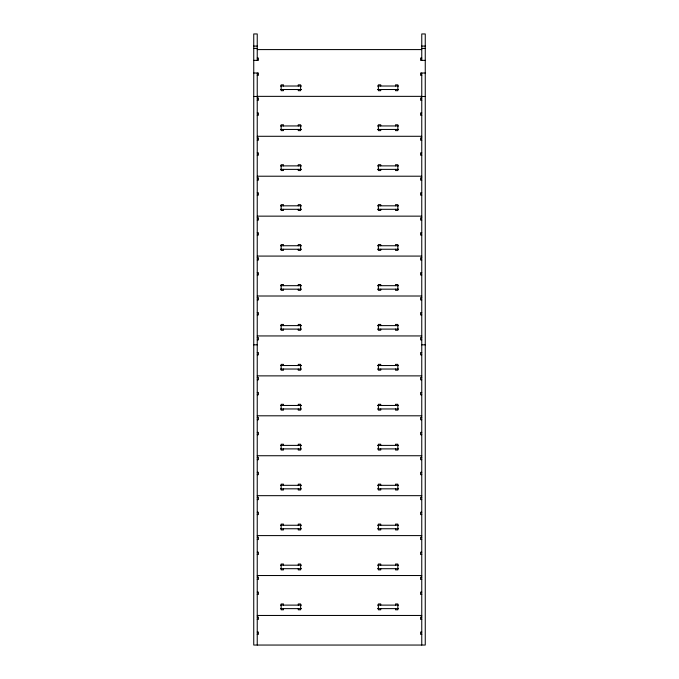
<?xml version="1.0" encoding="UTF-8"?>
<svg xmlns="http://www.w3.org/2000/svg" width="679" height="679" viewBox="0 0 679 679"><rect width="100%" height="100%" fill="white"/><g stroke="black" fill="none" stroke-linecap="round" stroke-linejoin="round"><path stroke-width="1.02" d="M253.742 46.087L257.239 46.087M421.761 46.087L425.258 46.087M253.742 48.421L257.239 48.421M421.761 48.421L425.258 48.421M257.239 49.584L421.761 49.584M257.239 58.029L258.41 58.029L258.41 60.363L253.742 60.363M421.761 58.029L420.59 58.029L420.59 60.363L425.258 60.363M253.742 73.009L258.41 73.009L258.41 75.344L257.239 75.344M425.258 73.009L420.59 73.009L420.59 75.344L421.761 75.344M280.444 86.021L301.535 86.021M377.465 86.021L398.556 86.021M280.444 89.518L301.535 89.518M377.465 89.518L398.556 89.518M257.239 96.359L421.761 96.359M253.742 96.477L257.239 96.477M421.761 96.477L425.258 96.477M257.239 97.963L258.41 97.963L258.41 100.297L257.239 100.297M421.761 97.963L420.59 97.963L420.59 100.297L421.761 100.297M257.239 112.935L258.41 112.935L258.41 115.269L257.239 115.269M421.761 112.935L420.59 112.935L420.59 115.269L421.761 115.269M280.444 125.946L301.535 125.946M377.465 125.946L398.556 125.946M280.444 129.451L301.535 129.451M377.465 129.451L398.556 129.451M257.239 136.292L421.761 136.292M257.239 137.896L258.41 137.896L258.41 140.23L257.239 140.23M421.761 137.896L420.59 137.896L420.59 140.23L421.761 140.23M257.239 152.868L258.41 152.868L258.41 155.202L257.239 155.202M421.761 152.868L420.59 152.868L420.59 155.202L421.761 155.202M280.444 165.88L301.535 165.88M377.465 165.88L398.556 165.88M280.444 169.377L301.535 169.377M377.465 169.377L398.556 169.377M257.239 176.217L421.761 176.217M257.239 177.822L258.41 177.822L258.41 180.156L257.239 180.156M421.761 177.822L420.59 177.822L420.59 180.156L421.761 180.156M257.239 192.802L258.41 192.802L258.41 195.136L257.239 195.136M421.761 192.802L420.59 192.802L420.59 195.136L421.761 195.136M280.444 205.813L301.535 205.813M377.465 205.813L398.556 205.813M280.444 209.31L301.535 209.31M377.465 209.31L398.556 209.31M257.239 216.151L421.761 216.151M257.239 217.755L258.41 217.755L258.41 220.089L257.239 220.089M421.761 217.755L420.59 217.755L420.59 220.089L421.761 220.089M257.239 232.727L258.41 232.727L258.41 235.061L257.239 235.061M421.761 232.727L420.59 232.727L420.59 235.061L421.761 235.061M280.444 245.739L301.535 245.739M377.465 245.739L398.556 245.739M280.444 249.244L301.535 249.244M377.465 249.244L398.556 249.244M257.239 256.085L421.761 256.085M257.239 257.689L258.41 257.689L258.41 260.023L257.239 260.023M421.761 257.689L420.59 257.689L420.59 260.023L421.761 260.023M257.239 272.661L258.41 272.661L258.41 274.995L257.239 274.995M421.761 272.661L420.59 272.661L420.59 274.995L421.761 274.995M280.444 285.672L301.535 285.672M377.465 285.672L398.556 285.672M280.444 289.169L301.535 289.169M377.465 289.169L398.556 289.169M257.239 296.01L421.761 296.01M257.239 297.614L258.41 297.614L258.41 299.948L257.239 299.948M421.761 297.614L420.59 297.614L420.59 299.948L421.761 299.948M257.239 312.595L258.41 312.595L258.41 314.929L257.239 314.929M421.761 312.595L420.59 312.595L420.59 314.929L421.761 314.929M280.444 325.606L301.535 325.606M377.465 325.606L398.556 325.606M280.444 329.103L301.535 329.103M377.465 329.103L398.556 329.103M257.239 335.944L421.761 335.944M257.239 337.548L258.41 337.548L258.41 339.882L257.239 339.882M421.761 337.548L420.59 337.548L420.59 339.882L421.761 339.882M253.742 344.822L257.239 344.822M421.761 344.822L425.258 344.822M257.239 352.52L258.41 352.52L258.41 354.854L257.239 354.854M421.761 352.52L420.59 352.52L420.59 354.854L421.761 354.854M280.444 365.531L301.535 365.531M377.465 365.531L398.556 365.531M280.444 369.036L301.535 369.036M377.465 369.036L398.556 369.036M257.239 375.877L421.761 375.877M257.239 377.482L258.41 377.482L258.41 379.816L257.239 379.816M421.761 377.482L420.59 377.482L420.59 379.816L421.761 379.816M257.239 392.454L258.41 392.454L258.41 394.788L257.239 394.788M421.761 392.454L420.59 392.454L420.59 394.788L421.761 394.788M280.444 405.465L301.535 405.465M377.465 405.465L398.556 405.465M280.444 408.962L301.535 408.962M377.465 408.962L398.556 408.962M257.239 415.803L421.761 415.803M257.239 417.407L258.41 417.407L258.41 419.741L257.239 419.741M421.761 417.407L420.59 417.407L420.59 419.741L421.761 419.741M257.239 432.387L258.41 432.387L258.41 434.721L257.239 434.721M421.761 432.387L420.59 432.387L420.59 434.721L421.761 434.721M280.444 445.399L301.535 445.399M377.465 445.399L398.556 445.399M280.444 448.895L301.535 448.895M377.465 448.895L398.556 448.895M257.239 455.736L421.761 455.736M257.239 457.34L258.41 457.34L258.41 459.675L257.239 459.675M421.761 457.34L420.59 457.34L420.59 459.675L421.761 459.675M257.239 472.312L258.41 472.312L258.41 474.646L257.239 474.646M421.761 472.312L420.59 472.312L420.59 474.646L421.761 474.646M280.444 485.324L301.535 485.324M377.465 485.324L398.556 485.324M280.444 488.829L301.535 488.829M377.465 488.829L398.556 488.829M257.239 495.67L421.761 495.67M257.239 497.274L258.41 497.274L258.41 499.608L257.239 499.608M421.761 497.274L420.59 497.274L420.59 499.608L421.761 499.608M257.239 512.246L258.41 512.246L258.41 514.58L257.239 514.58M421.761 512.246L420.59 512.246L420.59 514.58L421.761 514.58M280.444 525.257L301.535 525.257M377.465 525.257L398.556 525.257M280.444 528.754L301.535 528.754M377.465 528.754L398.556 528.754M257.239 535.595L421.761 535.595M257.239 537.199L258.41 537.199L258.41 539.533L257.239 539.533M421.761 537.199L420.59 537.199L420.59 539.533L421.761 539.533M257.239 552.18L258.41 552.18L258.41 554.514L257.239 554.514M421.761 552.18L420.59 552.18L420.59 554.514L421.761 554.514M280.444 565.191L301.535 565.191M377.465 565.191L398.556 565.191M280.444 568.688L301.535 568.688M377.465 568.688L398.556 568.688M257.239 575.529L421.761 575.529M257.239 577.133L258.41 577.133L258.41 579.467L257.239 579.467M421.761 577.133L420.59 577.133L420.59 579.467L421.761 579.467M257.239 592.105L258.41 592.105L258.41 594.439L257.239 594.439M421.761 592.105L420.59 592.105L420.59 594.439L421.761 594.439M280.444 605.116L301.535 605.116M377.465 605.116L398.556 605.116M280.444 608.622L301.535 608.622M377.465 608.622L398.556 608.622M257.239 615.463L421.761 615.463M257.239 617.067L258.41 617.067L258.41 619.401L257.239 619.401M421.761 617.067L420.59 617.067L420.59 619.401L421.761 619.401M257.239 632.039L258.41 632.039L258.41 634.373L257.239 634.373M421.761 632.039L420.59 632.039L420.59 634.373L421.761 634.373M421.761 60.38L421.761 33.95L425.258 33.95L425.258 645.05L253.742 645.05L253.742 33.95L257.239 33.95L257.239 60.38M421.761 73.009L421.761 645.05M395.509 86.021L395.509 84.85L397.843 84.85L397.843 90.689L395.509 90.689L395.509 89.518M395.509 125.946L395.509 124.783L397.843 124.783L397.843 130.614L395.509 130.614L395.509 129.451M395.509 165.88L395.509 164.717L397.843 164.717L397.843 170.548L395.509 170.548L395.509 169.377M395.509 205.813L395.509 204.642L397.843 204.642L397.843 210.482L395.509 210.482L395.509 209.31M395.509 245.739L395.509 244.576L397.843 244.576L397.843 250.407L395.509 250.407L395.509 249.244M395.509 285.672L395.509 284.509L397.843 284.509L397.843 290.34L395.509 290.34L395.509 289.169M395.509 325.606L395.509 324.435L397.843 324.435L397.843 330.274L395.509 330.274L395.509 329.103M395.509 365.531L395.509 364.368L397.843 364.368L397.843 370.199L395.509 370.199L395.509 369.036M395.509 405.465L395.509 404.302L397.843 404.302L397.843 410.133L395.509 410.133L395.509 408.962M395.509 445.399L395.509 444.227L397.843 444.227L397.843 450.067L395.509 450.067L395.509 448.895M395.509 485.324L395.509 484.161L397.843 484.161L397.843 489.992L395.509 489.992L395.509 488.829M395.509 525.257L395.509 524.095L397.843 524.095L397.843 529.926L395.509 529.926L395.509 528.754M395.509 565.191L395.509 564.02L397.843 564.02L397.843 569.859L395.509 569.859L395.509 568.688M395.509 605.116L395.509 603.954L397.843 603.954L397.843 609.784L395.509 609.784L395.509 608.622M380.724 86.021L380.724 84.85L378.39 84.85L378.39 90.689L380.724 90.689L380.724 89.518M380.724 125.946L380.724 124.783L378.39 124.783L378.39 130.614L380.724 130.614L380.724 129.451M380.724 165.88L380.724 164.717L378.39 164.717L378.39 170.548L380.724 170.548L380.724 169.377M380.724 205.813L380.724 204.642L378.39 204.642L378.39 210.482L380.724 210.482L380.724 209.31M380.724 245.739L380.724 244.576L378.39 244.576L378.39 250.407L380.724 250.407L380.724 249.244M380.724 285.672L380.724 284.509L378.39 284.509L378.39 290.34L380.724 290.34L380.724 289.169M380.724 325.606L380.724 324.435L378.39 324.435L378.39 330.274L380.724 330.274L380.724 329.103M380.724 365.531L380.724 364.368L378.39 364.368L378.39 370.199L380.724 370.199L380.724 369.036M380.724 405.465L380.724 404.302L378.39 404.302L378.39 410.133L380.724 410.133L380.724 408.962M380.724 445.399L380.724 444.227L378.39 444.227L378.39 450.067L380.724 450.067L380.724 448.895M380.724 485.324L380.724 484.161L378.39 484.161L378.39 489.992L380.724 489.992L380.724 488.829M380.724 525.257L380.724 524.095L378.39 524.095L378.39 529.926L380.724 529.926L380.724 528.754M380.724 565.191L380.724 564.02L378.39 564.02L378.39 569.859L380.724 569.859L380.724 568.688M380.724 605.116L380.724 603.954L378.39 603.954L378.39 609.784L380.724 609.784L380.724 608.622M298.276 86.021L298.276 84.85L300.61 84.85L300.61 90.689L298.276 90.689L298.276 89.518M298.276 125.946L298.276 124.783L300.61 124.783L300.61 130.614L298.276 130.614L298.276 129.451M298.276 165.88L298.276 164.717L300.61 164.717L300.61 170.548L298.276 170.548L298.276 169.377M298.276 205.813L298.276 204.642L300.61 204.642L300.61 210.482L298.276 210.482L298.276 209.31M298.276 245.739L298.276 244.576L300.61 244.576L300.61 250.407L298.276 250.407L298.276 249.244M298.276 285.672L298.276 284.509L300.61 284.509L300.61 290.34L298.276 290.34L298.276 289.169M298.276 325.606L298.276 324.435L300.61 324.435L300.61 330.274L298.276 330.274L298.276 329.103M298.276 365.531L298.276 364.368L300.61 364.368L300.61 370.199L298.276 370.199L298.276 369.036M298.276 405.465L298.276 404.302L300.61 404.302L300.61 410.133L298.276 410.133L298.276 408.962M298.276 445.399L298.276 444.227L300.61 444.227L300.61 450.067L298.276 450.067L298.276 448.895M298.276 485.324L298.276 484.161L300.61 484.161L300.61 489.992L298.276 489.992L298.276 488.829M298.276 525.257L298.276 524.095L300.61 524.095L300.61 529.926L298.276 529.926L298.276 528.754M298.276 565.191L298.276 564.02L300.61 564.02L300.61 569.859L298.276 569.859L298.276 568.688M298.276 605.116L298.276 603.954L300.61 603.954L300.61 609.784L298.276 609.784L298.276 608.622M283.491 86.021L283.491 84.85L281.157 84.85L281.157 90.689L283.491 90.689L283.491 89.518M283.491 125.946L283.491 124.783L281.157 124.783L281.157 130.614L283.491 130.614L283.491 129.451M283.491 165.88L283.491 164.717L281.157 164.717L281.157 170.548L283.491 170.548L283.491 169.377M283.491 205.813L283.491 204.642L281.157 204.642L281.157 210.482L283.491 210.482L283.491 209.31M283.491 245.739L283.491 244.576L281.157 244.576L281.157 250.407L283.491 250.407L283.491 249.244M283.491 285.672L283.491 284.509L281.157 284.509L281.157 290.34L283.491 290.34L283.491 289.169M283.491 325.606L283.491 324.435L281.157 324.435L281.157 330.274L283.491 330.274L283.491 329.103M283.491 365.531L283.491 364.368L281.157 364.368L281.157 370.199L283.491 370.199L283.491 369.036M283.491 405.465L283.491 404.302L281.157 404.302L281.157 410.133L283.491 410.133L283.491 408.962M283.491 445.399L283.491 444.227L281.157 444.227L281.157 450.067L283.491 450.067L283.491 448.895M283.491 485.324L283.491 484.161L281.157 484.161L281.157 489.992L283.491 489.992L283.491 488.829M283.491 525.257L283.491 524.095L281.157 524.095L281.157 529.926L283.491 529.926L283.491 528.754M283.491 565.191L283.491 564.02L281.157 564.02L281.157 569.859L283.491 569.859L283.491 568.688M283.491 605.116L283.491 603.954L281.157 603.954L281.157 609.784L283.491 609.784L283.491 608.622M257.239 73.009L257.239 645.05"/></g></svg>
